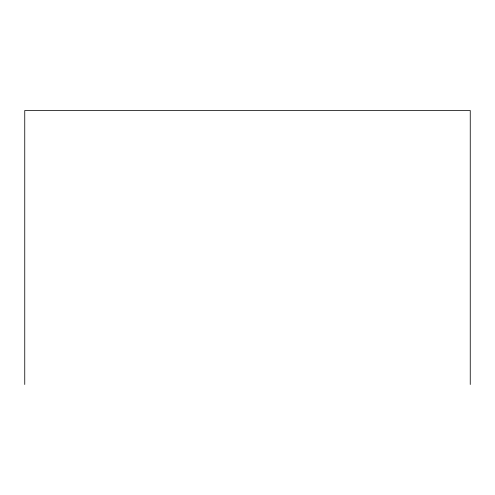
<?xml version="1.0" encoding="UTF-8"?>
<svg xmlns="http://www.w3.org/2000/svg" width="495" height="495" viewBox="0 0 495 495"><rect width="100%" height="100%" fill="white"/><g stroke="black" fill="none" stroke-linecap="round" stroke-linejoin="round"><path stroke-width="0.74" d="M470.25 384.497L470.25 110.503L24.75 110.503L24.75 384.497"/></g></svg>
